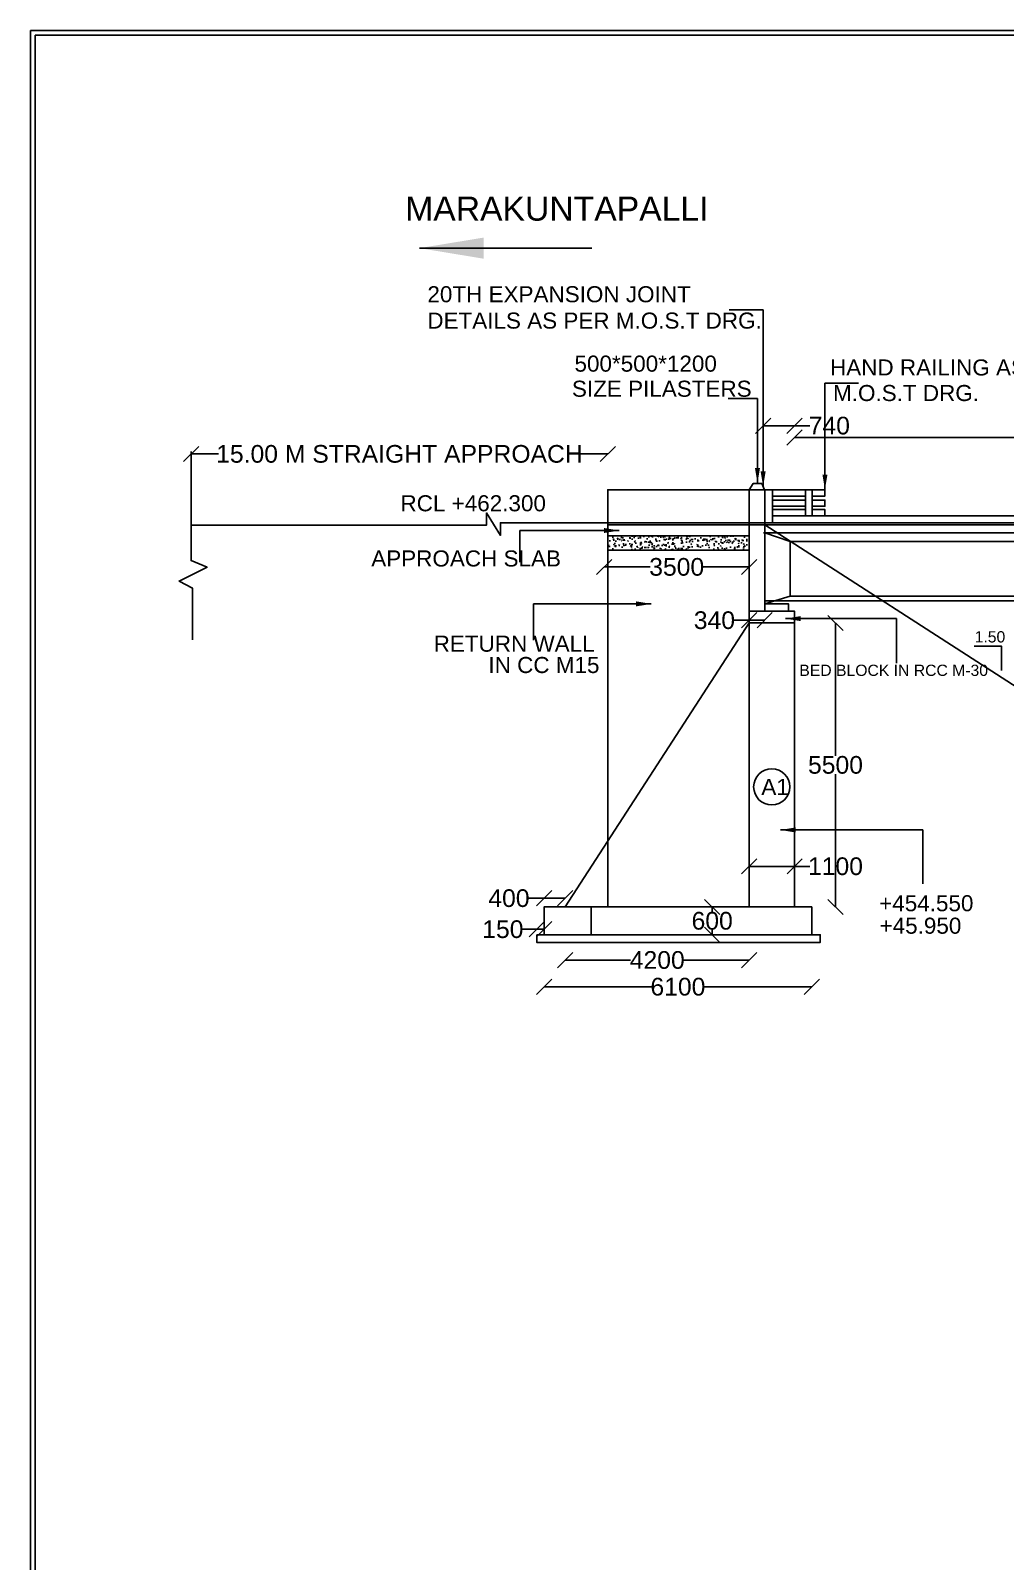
# Model space of a CAD drawing. Header units: millimetres. Extents: x 5124 to 3600313, y 2311 to 45949052.
# Drawn here: x 3568994 to 3575056, y 45939529 to 45949052 of the extents above; entities that cross this region are included whole.
import ezdxf

# ---------------------------------------------------------------- set-up
doc = ezdxf.new("R2010")
doc.units = ezdxf.units.MM
doc.header["$MEASUREMENT"] = 0
for name, color, linetype in [('DIMENSION', 7, 'Continuous'), ('DRAWING', 7, 'Continuous'), ('TEXT', 7, 'Continuous')]:
    doc.layers.add(name, color=color, linetype=linetype)
doc.styles.get("Standard").update_dxf_attribs({"font": 'arial.ttf', "height": 110})
doc.dimstyles.get("Standard").update_dxf_attribs({"dimtxt": 200, "dimasz": 110, "dimexe": 0.18, "dimexo": 0.0625, "dimgap": 0.09, "dimtad": 0, "dimtih": 1, "dimtoh": 1, "dimdec": 0, "dimzin": 0, "dimdsep": 46, "dimtxsty": 'Standard', "dimblk": 'OBLIQUE', "dimcen": 0.09, "dimse1": 1, "dimse2": 1, "dimadec": 0, "dimazin": 0, "dimtfac": 1, "dimtdec": 0, "dimtofl": 0, "dimtmove": 0, "dimatfit": 3, "dimfxl": 1, "dimtolj": 1, "dimtzin": 0, "dimarcsym": 0})

# ---------------------------------------------------------------- blocks, each defined once
blk = doc.blocks.new('_Oblique')
at = {"color": 0, "linetype": 'ByBlock', "lineweight": -2}
blk.add_line((-0.5, -0.5), (0.5, 0.5), dxfattribs=at)
blk = doc.blocks.new('*D41')
at = {"layer": 'Defpoints', "color": 0, "transparency": 16777216}
for p in [(3572583.5, 45946418.5), (3569991.3, 45946371), (3572583.5, 45946195.5)]:
    blk.add_point(p, dxfattribs=at)
at = {"layer": 'DIMENSION', "color": 0, "lineweight": -2, "transparency": 16777216}
for p, q in [((3569991.3, 45946418.5), (3570161.9, 45946418.5)), ((3572583.5, 45946418.5), (3572412.9, 45946418.5))]:
    blk.add_line(p, q, dxfattribs=at)
at = {"layer": 'DIMENSION', "color": 0, "lineweight": -2, "transparency": 16777216, "xscale": 95, "yscale": 95, "zscale": 95, "rotation": 180}
blk.add_blockref('_Oblique', (3569991.3, 45946418.5), dxfattribs=at)
at = {"layer": 'DIMENSION', "color": 0, "lineweight": -2, "transparency": 16777216, "xscale": 95, "yscale": 95, "zscale": 95}
blk.add_blockref('_Oblique', (3572583.5, 45946418.5), dxfattribs=at)
at = {"layer": 'DIMENSION', "color": 0, "transparency": 16777216, "insert": (3571287.4, 45946418.5), "char_height": 110, "attachment_point": 5}
blk.add_mtext('\\A1;15.00 M STRAIGHT APPROACH', dxfattribs=at)
blk = doc.blocks.new('*D42')
at = {"layer": 'Defpoints', "color": 0, "transparency": 16777216}
for p in [(3573745.1, 45946594.3), (3573745.1, 45946594.3), (3573549.5, 45946593.4)]:
    blk.add_point(p, dxfattribs=at)
at = {"layer": 'DIMENSION', "color": 0, "lineweight": -2, "transparency": 16777216}
for p, q in [((3573549.5, 45946594.3), (3573745.1, 45946594.3)), ((3573745.1, 45946594.3), (3573840.1, 45946594.3))]:
    blk.add_line(p, q, dxfattribs=at)
at = {"layer": 'DIMENSION', "color": 0, "lineweight": -2, "transparency": 16777216, "xscale": 95, "yscale": 95, "zscale": 95, "rotation": 180}
blk.add_blockref('_Oblique', (3573549.5, 45946594.3), dxfattribs=at)
at = {"layer": 'DIMENSION', "color": 0, "lineweight": -2, "transparency": 16777216, "xscale": 95, "yscale": 95, "zscale": 95}
blk.add_blockref('_Oblique', (3573745.1, 45946594.3), dxfattribs=at)
at = {"layer": 'DIMENSION', "color": 0, "transparency": 16777216, "insert": (3573961.1, 45946594.3), "char_height": 110, "attachment_point": 5}
blk.add_mtext('\\A1;740', dxfattribs=at)
blk = doc.blocks.new('*D43')
at = {"layer": 'Defpoints', "color": 0, "transparency": 16777216}
for p in [(3573745.1, 45946594.3), (3578078, 45946521.2), (3578078, 45946516.8)]:
    blk.add_point(p, dxfattribs=at)
at = {"layer": 'DIMENSION', "color": 0, "lineweight": -2, "transparency": 16777216}
for p, q in [((3573745.1, 45946521.2), (3575709.9, 45946521.2)), ((3578078, 45946521.2), (3576113.3, 45946521.2))]:
    blk.add_line(p, q, dxfattribs=at)
at = {"layer": 'DIMENSION', "color": 0, "lineweight": -2, "transparency": 16777216, "xscale": 95, "yscale": 95, "zscale": 95, "rotation": 180}
blk.add_blockref('_Oblique', (3573745.1, 45946521.2), dxfattribs=at)
at = {"layer": 'DIMENSION', "color": 0, "lineweight": -2, "transparency": 16777216, "xscale": 95, "yscale": 95, "zscale": 95}
blk.add_blockref('_Oblique', (3578078, 45946521.2), dxfattribs=at)
at = {"layer": 'DIMENSION', "color": 0, "transparency": 16777216, "insert": (3575911.6, 45946521.2), "char_height": 110, "attachment_point": 5}
blk.add_mtext('\\A1;15760', dxfattribs=at)
blk = doc.blocks.new('*D46')
at = {"layer": 'Defpoints', "color": 0, "transparency": 16777216}
for p in [(3572560.8, 45945719.1), (3573462.9, 45945715.5), (3573462.9, 45945715.5)]:
    blk.add_point(p, dxfattribs=at)
at = {"layer": 'DIMENSION', "color": 0, "lineweight": -2, "transparency": 16777216}
for p, q in [((3572560.8, 45945715.5), (3572847.7, 45945715.5)), ((3573462.9, 45945715.5), (3573176, 45945715.5))]:
    blk.add_line(p, q, dxfattribs=at)
at = {"layer": 'DIMENSION', "color": 0, "lineweight": -2, "transparency": 16777216, "xscale": 95, "yscale": 95, "zscale": 95, "rotation": 180}
blk.add_blockref('_Oblique', (3572560.8, 45945715.5), dxfattribs=at)
at = {"layer": 'DIMENSION', "color": 0, "lineweight": -2, "transparency": 16777216, "xscale": 95, "yscale": 95, "zscale": 95}
blk.add_blockref('_Oblique', (3573462.9, 45945715.5), dxfattribs=at)
at = {"layer": 'DIMENSION', "color": 0, "transparency": 16777216, "insert": (3573011.9, 45945715.5), "char_height": 110, "attachment_point": 5}
blk.add_mtext('\\A1;3500', dxfattribs=at)
blk = doc.blocks.new('*D47')
at = {"layer": 'Defpoints', "color": 0, "transparency": 16777216}
for p in [(3573462.9, 45945439.9), (3573462.9, 45945383.8), (3573559, 45945439.9)]:
    blk.add_point(p, dxfattribs=at)
at = {"layer": 'DIMENSION', "color": 0, "lineweight": -2, "transparency": 16777216}
for p, q in [((3573462.9, 45945383.8), (3573367.9, 45945383.8)), ((3573559, 45945383.8), (3573462.9, 45945383.8))]:
    blk.add_line(p, q, dxfattribs=at)
at = {"layer": 'DIMENSION', "color": 0, "lineweight": -2, "transparency": 16777216, "xscale": 95, "yscale": 95, "zscale": 95, "rotation": 180}
blk.add_blockref('_Oblique', (3573462.9, 45945383.8), dxfattribs=at)
at = {"layer": 'DIMENSION', "color": 0, "lineweight": -2, "transparency": 16777216, "xscale": 95, "yscale": 95, "zscale": 95}
blk.add_blockref('_Oblique', (3573559, 45945383.8), dxfattribs=at)
at = {"layer": 'DIMENSION', "color": 0, "transparency": 16777216, "insert": (3573246.5, 45945383.8), "char_height": 110, "attachment_point": 5}
blk.add_mtext('\\A1;340', dxfattribs=at)
blk = doc.blocks.new('*D48')
at = {"layer": 'Defpoints', "color": 0, "transparency": 16777216}
for p in [(3573462.9, 45943853.1), (3573745.4, 45943853.1), (3573745.4, 45943853.1)]:
    blk.add_point(p, dxfattribs=at)
at = {"layer": 'DIMENSION', "color": 0, "lineweight": -2, "transparency": 16777216}
for p, q in [((3573462.9, 45943853.1), (3573745.4, 45943853.1)), ((3573745.4, 45943853.1), (3573840.4, 45943853.1))]:
    blk.add_line(p, q, dxfattribs=at)
at = {"layer": 'DIMENSION', "color": 0, "lineweight": -2, "transparency": 16777216, "xscale": 95, "yscale": 95, "zscale": 95, "rotation": 180}
blk.add_blockref('_Oblique', (3573462.9, 45943853.1), dxfattribs=at)
at = {"layer": 'DIMENSION', "color": 0, "lineweight": -2, "transparency": 16777216, "xscale": 95, "yscale": 95, "zscale": 95}
blk.add_blockref('_Oblique', (3573745.4, 45943853.1), dxfattribs=at)
at = {"layer": 'DIMENSION', "color": 0, "transparency": 16777216, "insert": (3573999.4, 45943853.1), "char_height": 110, "attachment_point": 5}
blk.add_mtext('\\A1;1100', dxfattribs=at)
blk = doc.blocks.new('*D49')
at = {"layer": 'Defpoints', "color": 0, "transparency": 16777216}
for p in [(3573232.5, 45943600.3), (3573232.5, 45943600.3), (3573232.5, 45943427.1)]:
    blk.add_point(p, dxfattribs=at)
at = {"layer": 'DIMENSION', "color": 0, "lineweight": -2, "transparency": 16777216}
for p, q in [((3573232.5, 45943600.3), (3573232.5, 45943570)), ((3573232.5, 45943427.1), (3573232.5, 45943457.5))]:
    blk.add_line(p, q, dxfattribs=at)
at = {"layer": 'DIMENSION', "color": 0, "lineweight": -2, "transparency": 16777216, "xscale": 95, "yscale": 95, "zscale": 95}
for p, rotation in [((3573232.5, 45943600.3), 90), ((3573232.5, 45943427.1), 270)]:
    blk.add_blockref('_Oblique', p, dxfattribs=dict(at, rotation=rotation))
at = {"layer": 'DIMENSION', "color": 0, "transparency": 16777216, "insert": (3573232.5, 45943513.7), "char_height": 110, "attachment_point": 5}
blk.add_mtext('\\A1;600', dxfattribs=at)
blk = doc.blocks.new('*D50')
at = {"layer": 'Defpoints', "color": 0, "transparency": 16777216}
for p in [(3572187.1, 45943654.5), (3572187.1, 45943600.3), (3572318.8, 45943600.3)]:
    blk.add_point(p, dxfattribs=at)
at = {"layer": 'DIMENSION', "color": 0, "lineweight": -2, "transparency": 16777216}
for p, q in [((3572187.1, 45943654.5), (3572092.1, 45943654.5)), ((3572318.8, 45943654.5), (3572187.1, 45943654.5))]:
    blk.add_line(p, q, dxfattribs=at)
at = {"layer": 'DIMENSION', "color": 0, "lineweight": -2, "transparency": 16777216, "xscale": 95, "yscale": 95, "zscale": 95, "rotation": 180}
blk.add_blockref('_Oblique', (3572187.1, 45943654.5), dxfattribs=at)
at = {"layer": 'DIMENSION', "color": 0, "lineweight": -2, "transparency": 16777216, "xscale": 95, "yscale": 95, "zscale": 95}
blk.add_blockref('_Oblique', (3572318.8, 45943654.5), dxfattribs=at)
at = {"layer": 'DIMENSION', "color": 0, "transparency": 16777216, "insert": (3571968.5, 45943654.5), "char_height": 110, "attachment_point": 5}
blk.add_mtext('\\A1;400', dxfattribs=at)
blk = doc.blocks.new('*D51')
at = {"layer": 'Defpoints', "color": 0, "transparency": 16777216}
for p in [(3572141.8, 45943461.5), (3572141.8, 45943427.1), (3572187.1, 45943427.1)]:
    blk.add_point(p, dxfattribs=at)
at = {"layer": 'DIMENSION', "color": 0, "lineweight": -2, "transparency": 16777216}
for p, q in [((3572141.8, 45943461.5), (3572046.8, 45943461.5)), ((3572187.1, 45943461.5), (3572141.8, 45943461.5))]:
    blk.add_line(p, q, dxfattribs=at)
at = {"layer": 'DIMENSION', "color": 0, "lineweight": -2, "transparency": 16777216, "xscale": 95, "yscale": 95, "zscale": 95, "rotation": 180}
blk.add_blockref('_Oblique', (3572141.8, 45943461.5), dxfattribs=at)
at = {"layer": 'DIMENSION', "color": 0, "lineweight": -2, "transparency": 16777216, "xscale": 95, "yscale": 95, "zscale": 95}
blk.add_blockref('_Oblique', (3572187.1, 45943461.5), dxfattribs=at)
at = {"layer": 'DIMENSION', "color": 0, "transparency": 16777216, "insert": (3571930.6, 45943461.5), "char_height": 110, "attachment_point": 5}
blk.add_mtext('\\A1;150', dxfattribs=at)
blk = doc.blocks.new('*D52')
at = {"layer": 'Defpoints', "color": 0, "transparency": 16777216}
for p in [(3572318.8, 45943600.3), (3573462.9, 45943600.3), (3573462.9, 45943269.8)]:
    blk.add_point(p, dxfattribs=at)
at = {"layer": 'DIMENSION', "color": 0, "lineweight": -2, "transparency": 16777216}
for p, q in [((3572318.8, 45943269.8), (3572724.5, 45943269.8)), ((3573462.9, 45943269.8), (3573057.2, 45943269.8))]:
    blk.add_line(p, q, dxfattribs=at)
at = {"layer": 'DIMENSION', "color": 0, "lineweight": -2, "transparency": 16777216, "xscale": 95, "yscale": 95, "zscale": 95, "rotation": 180}
blk.add_blockref('_Oblique', (3572318.8, 45943269.8), dxfattribs=at)
at = {"layer": 'DIMENSION', "color": 0, "lineweight": -2, "transparency": 16777216, "xscale": 95, "yscale": 95, "zscale": 95}
blk.add_blockref('_Oblique', (3573462.9, 45943269.8), dxfattribs=at)
at = {"layer": 'DIMENSION', "color": 0, "transparency": 16777216, "insert": (3572890.9, 45943269.8), "char_height": 110, "attachment_point": 5}
blk.add_mtext('\\A1;4200', dxfattribs=at)
blk = doc.blocks.new('*D53')
at = {"layer": 'Defpoints', "color": 0, "transparency": 16777216}
for p in [(3572187.1, 45943427.1), (3573851.7, 45943427.1), (3573851.7, 45943103.7)]:
    blk.add_point(p, dxfattribs=at)
at = {"layer": 'DIMENSION', "color": 0, "lineweight": -2, "transparency": 16777216}
for p, q in [((3572187.1, 45943103.7), (3572855, 45943103.7)), ((3573851.7, 45943103.7), (3573183.9, 45943103.7))]:
    blk.add_line(p, q, dxfattribs=at)
at = {"layer": 'DIMENSION', "color": 0, "lineweight": -2, "transparency": 16777216, "xscale": 95, "yscale": 95, "zscale": 95, "rotation": 180}
blk.add_blockref('_Oblique', (3572187.1, 45943103.7), dxfattribs=at)
at = {"layer": 'DIMENSION', "color": 0, "lineweight": -2, "transparency": 16777216, "xscale": 95, "yscale": 95, "zscale": 95}
blk.add_blockref('_Oblique', (3573851.7, 45943103.7), dxfattribs=at)
at = {"layer": 'DIMENSION', "color": 0, "transparency": 16777216, "insert": (3573019.4, 45943103.7), "char_height": 110, "attachment_point": 5}
blk.add_mtext('\\A1;6100', dxfattribs=at)
blk = doc.blocks.new('*D54')
at = {"layer": 'Defpoints', "color": 0, "transparency": 16777216}
for p in [(3573745.4, 45945367.1), (3573851.7, 45943600.3), (3573999.4, 45943600.3)]:
    blk.add_point(p, dxfattribs=at)
at = {"layer": 'DIMENSION', "color": 0, "lineweight": -2, "transparency": 16777216}
for p, q in [((3573999.4, 45945367.1), (3573999.4, 45944540)), ((3573999.4, 45943600.3), (3573999.4, 45944427.5))]:
    blk.add_line(p, q, dxfattribs=at)
at = {"layer": 'DIMENSION', "color": 0, "lineweight": -2, "transparency": 16777216, "xscale": 95, "yscale": 95, "zscale": 95}
for p, rotation in [((3573999.4, 45945367.1), 90), ((3573999.4, 45943600.3), 270)]:
    blk.add_blockref('_Oblique', p, dxfattribs=dict(at, rotation=rotation))
at = {"layer": 'DIMENSION', "color": 0, "transparency": 16777216, "insert": (3573999.4, 45944483.7), "char_height": 110, "attachment_point": 5}
blk.add_mtext('\\A1;5500', dxfattribs=at)

msp = doc.modelspace()

# ---------------------------------------------------------------- hatches: boundary and pattern name
at = {"layer": 'DRAWING'}
h = msp.add_hatch(dxfattribs=at)
h.set_pattern_fill('AR-CONC', color=256, scale=10, style=0)
h.set_pattern_definition([(50, (0, 0), (71.72601826, -6.2752135), [7.5, -82.5]), (355, (0, 0), (-13.87513336, 75.21921337), [6, -66]), (100.4514, (5.98, -0.52), (57.85093817, 68.94395421), [6.374019, -70.1142112]), (46.1842, (0, 20), (106.72410486, -16.55190143), [11.25, -123.75]), (96.6356, (8.89, 18.62), (93.46627055, 97.4117871), [9.5610288, -105.1713]), (351.1842, (0, 20), (93.46619451, 97.4118601), [9, -99]), (21, (10, 15), (59.69070521, -40.26188907), [7.5, -82.5]), (326, (10, 15), (24.33153319, 72.5150045), [6, -66]), (71.4514, (14.974, 11.645), (84.02226286, 32.25304967), [6.374019, -70.1142112]), (37.5, (0, 0), (1.215985532, 33.289385383), [0, -65.2, 0, -67, 0, -66.25]), (7.5, (0, 0), (26.306953744, 39.441171188), [0, -38.2, 0, -63.7, 0, -25.25]), (327.5, (-22.3, 0), (53.382243617, -2.255487173), [0, -25, 0, -78, 0, -103.5]), (317.5, (-32.3, 0), (58.318616934, 10.010498233), [0, -32.5, 0, -51.8, 0, -73.5])])
h.paths.add_polyline_path([(3573462.9, 45945908.9), (3572583.5, 45945908.9), (3572583.5, 45945820.3), (3573462.9, 45945820.3)])

# ---------------------------------------------------------------- linework, layer by layer
for points in [[(3600077.8, 45949052.4), (3568993.6, 45949052.4), (3568993.6, 45928462.7), (3600077.8, 45928462.7)], [(3600048.6, 45949023.2), (3569022.8, 45949023.2), (3569022.8, 45928491.8), (3600048.6, 45928491.8)], [(3573462.9, 45946195.5), (3573558.6, 45946195.5), (3573540.4, 45946235.7), (3573487.9, 45946235.7)], [(3573559, 45946195.5), (3573462.9, 45946195.5), (3573462.9, 45945991.1), (3573559, 45945991.1)], [(3573607.2, 45945991.1), (3573559, 45945991.1), (3573559, 45946195.5), (3573607.2, 45946195.5)], [(3573607.2, 45946195.5), (3573813.4, 45946195.5), (3573813.4, 45946156.8), (3573607.2, 45946156.8)], [(3573607.2, 45946132), (3573813.4, 45946132), (3573813.4, 45946093.3), (3573607.2, 45946093.3)], [(3573813.4, 45946195.5), (3573853.8, 45946195.5), (3573853.8, 45946033.6), (3573813.4, 45946033.6)], [(3573853.8, 45946195.5), (3573933.9, 45946195.5), (3573933.9, 45946156.8), (3573853.8, 45946156.8)], [(3573853.8, 45946131.9), (3573933.9, 45946131.9), (3573933.9, 45946093.2), (3573853.8, 45946093.2)], [(3573607.2, 45946072.3), (3573813.4, 45946072.3), (3573813.4, 45946033.6), (3573607.2, 45946033.6)], [(3573853.8, 45946072.5), (3573933.9, 45946072.5), (3573933.9, 45946033.8), (3573853.8, 45946033.8)], [(3573559, 45945439.9), (3573706.7, 45945439.9), (3573706.7, 45945486.9), (3573559, 45945486.9)], [(3573462.9, 45945439.9), (3573745.4, 45945439.9), (3573745.4, 45945367.1), (3573462.9, 45945367.1)], [(3572187.1, 45943427.1), (3573851.7, 45943427.1), (3573851.7, 45943600.3), (3572187.1, 45943600.3)], [(3572141.8, 45943427.1), (3573904.9, 45943427.1), (3573904.9, 45943379.9), (3572141.8, 45943379.9)]]:
    msp.add_lwpolyline(points, close=True, dxfattribs=at)
for points in [[(3569991.3, 45946433.9), (3569991.3, 45945755.2), (3570090.6, 45945713.6), (3569917.4, 45945627.8), (3569999.4, 45945584.4), (3569999.4, 45945261.3)], [(3573462.9, 45946195.5), (3572583.5, 45946195.5), (3572583.5, 45945947.9)], [(3572583.5, 45945991.1), (3571915.4, 45945991.1), (3571915.4, 45945911.8), (3571829.7, 45946051.8), (3571829.7, 45945976.1), (3569989.4, 45945976.1)], [(3580645.5, 45946033.6), (3573607.2, 45946033.6)], [(3572583.5, 45945991.1), (3587828.2, 45945991.1)], [(3580645.5, 45945976.9), (3572583.5, 45945976.9)], [(3572583.5, 45945947.9), (3572583.5, 45945820.3), (3573462.9, 45945820.3)], [(3573559, 45945991.1), (3573559, 45945439.9), (3573462.9, 45945439.9), (3573462.9, 45945991.1)], [(3575882.1, 45945927.4), (3573551.3, 45945927.4)], [(3573559, 45945976.9), (3575128.5, 45944966.6), (3575937.6, 45944966.6), (3577294.1, 45943616.5), (3578125.4, 45943616.5), (3579262.5, 45942491), (3580645.5, 45942491)], [(3573559, 45945927.4), (3573717.2, 45945874.6), (3573717.2, 45945534.7), (3573559, 45945486.9)], [(3573717.2, 45945874.6), (3575882.1, 45945874.6), (3575882.1, 45945927.4), (3575882.1, 45945600.5), (3575968, 45945600.5), (3575968, 45945927.4)], [(3572583.5, 45945908.9), (3573462.9, 45945908.9)], [(3572583.5, 45945820.3), (3572583.5, 45943600.3)], [(3573559, 45945505.6), (3580645.5, 45945505.6)], [(3573717.2, 45945534.7), (3578107.6, 45945534.7)], [(3573462.9, 45945367.1), (3572318.8, 45943600.3)], [(3573462.9, 45945367.1), (3573462.9, 45943600.3)], [(3573745.4, 45945367.1), (3573745.4, 45943600.3)], [(3574862.9, 45945223.9), (3575031.8, 45945223.9), (3575031.8, 45945071.6)], [(3572480, 45943600.3), (3572480, 45943427.1)]]:
    msp.add_lwpolyline(points, dxfattribs=at)
msp.add_circle((3573602.8, 45944347.3), 112.3, dxfattribs=at)

# ---------------------------------------------------------------- texts
at = {"layer": 'TEXT'}
for s, height, p in [('MARAKUNTAPALLI', 150, (3571323.4, 45947869.9)), ('20TH EXPANSION JOINT', 100, (3571461.4, 45947362.3)), ('DETAILS AS PER M.O.S.T DRG.', 100, (3571461, 45947198.4)), ('500*500*1200', 100, (3572376.2, 45946930.6)), ('HAND RAILING AS PER ', 100, (3573965.6, 45946906.9)), ('SIZE PILASTERS', 100, (3572360.3, 45946774.5)), ('M.O.S.T DRG.', 100, (3573984.2, 45946747.8)), ('RCL +462.300', 100, (3571293.8, 45946061.9)), ('APPROACH SLAB', 100, (3571112.2, 45945718.5)), ('RETURN WALL', 100, (3571500.3, 45945188.3)), ('IN CC M15', 100, (3571840.9, 45945055.7)), ('+454.550', 100, (3574270.9, 45943573.7)), ('+45.950', 100, (3574273.5, 45943433.8))]:
    msp.add_text(s, height=height, dxfattribs=at).set_placement(p)
at = {"layer": 'TEXT', "attachment_point": 1}
for s, insert, char_height, width in [('1.50', (3574865, 45945316), 70, 1348.762), ('BED BLOCK IN RCC M-30', (3573774.6, 45945107.7), 70, 1348.762), ('A1', (3573538.2, 45944397.3), 100, 483.458)]:
    msp.add_mtext(s, dxfattribs=dict(at, insert=insert, char_height=char_height, width=width))

# ---------------------------------------------------------------- dimensions: what is measured, and where the dimension line sits
at = {"layer": 'DIMENSION'}
for base, p1, p2, text, picture, middle in [((3572583.5, 45946418.5), (3569991.3, 45946371), (3572583.5, 45946195.5), '15.00 M STRAIGHT APPROACH', '*D41', (3571287.4, 45946418.5)), ((3573745.1, 45946594.3), (3573549.5, 45946593.4), (3573745.1, 45946594.3), '740', '*D42', (3573961.1, 45946594.3)), ((3578078, 45946521.2), (3573745.1, 45946594.3), (3578078, 45946516.8), '15760', '*D43', (3575911.6, 45946521.2)), ((3573462.9, 45945715.5), (3572560.8, 45945719.1), (3573462.9, 45945715.5), '3500', '*D46', (3573011.9, 45945715.5)), ((3573462.9, 45945383.8), (3573559, 45945439.9), (3573462.9, 45945439.9), '340', '*D47', (3573246.5, 45945383.8)), ((3573745.4, 45943853.1), (3573462.9, 45943853.1), (3573745.4, 45943853.1), '1100', '*D48', (3573999.4, 45943853.1)), ((3572187.1, 45943654.5), (3572318.8, 45943600.3), (3572187.1, 45943600.3), '400', '*D50', (3571968.5, 45943654.5)), ((3573462.9, 45943269.8), (3572318.8, 45943600.3), (3573462.9, 45943600.3), '4200', '*D52', (3572890.9, 45943269.8)), ((3572141.8, 45943461.5), (3572187.1, 45943427.1), (3572141.8, 45943427.1), '150', '*D51', (3571930.6, 45943461.5)), ((3573851.7, 45943103.7), (3572187.1, 45943427.1), (3573851.7, 45943427.1), '6100', '*D53', (3573019.4, 45943103.7))]:
    dim = msp.add_linear_dim(base=base, p1=p1, p2=p2, text=text, dimstyle='Standard', override={"dimasz": 95, "dimfxl": 2000, "dimarcsym": 1}, dxfattribs=at)
    dim.commit()
    dim.dimension.update_dxf_attribs({"geometry": picture, "text_midpoint": middle})
for base, p1, p2, text, picture, middle in [((3573999.4, 45943600.3), (3573745.4, 45945367.1), (3573851.7, 45943600.3), '5500', '*D54', (3573999.4, 45944483.7)), ((3573232.5, 45943600.3), (3573232.5, 45943427.1), (3573232.5, 45943600.3), '600', '*D49', (3573232.5, 45943513.7))]:
    dim = msp.add_linear_dim(base=base, p1=p1, p2=p2, angle=90, text=text, dimstyle='Standard', override={"dimasz": 95, "dimfxl": 2000, "dimarcsym": 1}, dxfattribs=at)
    dim.commit()
    dim.dimension.update_dxf_attribs({"geometry": picture, "text_midpoint": middle})

# ---------------------------------------------------------------- leaders
at = {"layer": 'DRAWING'}
for points, override in [([(3571411.9, 45947699.1), (3572484.8, 45947699.1)], {"dimasz": 400, "dimgap": 0.09, "dimtad": 0, "dimarcsym": 1}), ([(3573549.5, 45946215.6), (3573549.5, 45947314.9), (3573338.1, 45947314.9)], {"dimasz": 95, "dimgap": 0.09, "dimtad": 0, "dimfxl": 2000, "dimarcsym": 1}), ([(3573933.9, 45946195.5), (3573933.9, 45946859), (3574143.3, 45946859)], {"dimasz": 95, "dimgap": 0.09, "dimtad": 0, "dimfxl": 2000, "dimarcsym": 1}), ([(3573514.2, 45946235.7), (3573514.2, 45946762.8), (3573331.7, 45946762.8)], {"dimasz": 95, "dimgap": 0.09, "dimtad": 0, "dimfxl": 2000, "dimarcsym": 1}), ([(3572654.4, 45945942.4), (3572035.6, 45945942.4), (3572035.6, 45945746)], {"dimasz": 95, "dimgap": 0.09, "dimtad": 0, "dimfxl": 2000, "dimarcsym": 1}), ([(3572854.1, 45945485.9), (3572120.7, 45945485.9), (3572120.7, 45945260.9)], {"dimasz": 95, "dimgap": 0.09, "dimtad": 0, "dimfxl": 2000, "dimarcsym": 1}), ([(3573688.5, 45945394.2), (3574379.4, 45945394.2), (3574379.4, 45945117.6)], {"dimasz": 95, "dimgap": 0.09, "dimtad": 0, "dimfxl": 2000, "dimarcsym": 1}), ([(3573656.8, 45944079.3), (3574542.7, 45944079.3), (3574542.7, 45943745)], {"dimasz": 95, "dimgap": 0.09, "dimtad": 0, "dimfxl": 2000, "dimarcsym": 1})]:
    msp.add_leader(points, dimstyle='Standard', override=override, dxfattribs=at)

doc.saveas('drawing.dxf')
